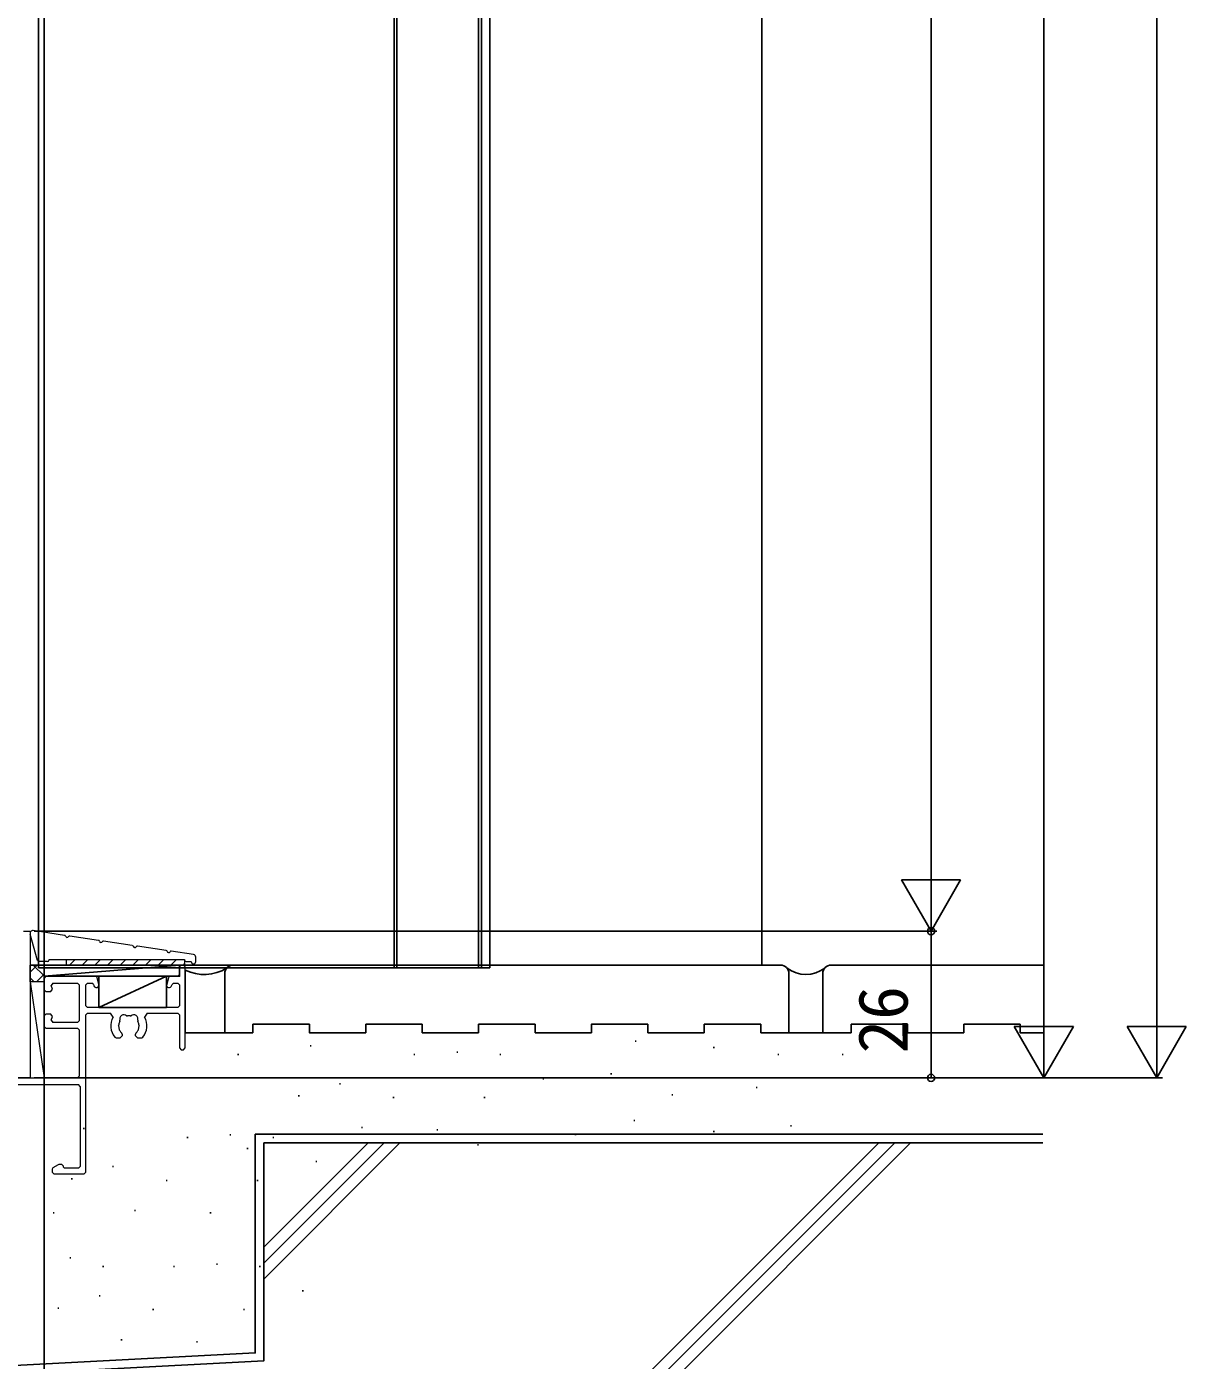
# Model space of a CAD drawing. Units: millimetres, scale not verified. Extents: x -525 to 525, y -783 to 779.
# Drawn here: x -198 to 7.5, y -259.8 to -23.4 of the extents above; entities that cross this region are included whole.
import ezdxf
from ezdxf.enums import TextEntityAlignment as Align

# ---------------------------------------------------------------- set-up
doc = ezdxf.new("R2010")
doc.units = ezdxf.units.MM
doc.header["$LTSCALE"] = 4
doc.layers.add('0-3_YKK_11', color=4, linetype='Continuous', lineweight=18)
doc.layers.add('0-5_YKK_13', color=4, linetype='Continuous', lineweight=18)
for name, color, linetype in [('0-4_YKK_12', 2, 'Continuous'), ('0-6_YKK_D', 6, 'Continuous'), ('0-8_YSS_K', 3, 'Continuous'), ('0-9_YSS_KE', 3, 'Continuous')]:
    doc.layers.add(name, color=color, linetype=linetype)
doc.styles.add('ＭＳ ゴシック', font='')
doc.styles.get('ＭＳ ゴシック').set_extended_font_data('MS Gothic')

msp = doc.modelspace()

# ---------------------------------------------------------------- linework, layer by layer
at = {"layer": '0-3_YKK_11'}
for p, q in [((-193.412, -192.953), (-193.694, -193.356)), ((-193.412, -192.953), (-189.023, -192.953)), ((-188.723, -193.253), (-189.023, -192.953)), ((-188.723, -193.253), (-188.723, -199.653)), ((-187.223, -192.953), (-187.523, -193.253)), ((-187.523, -196.953), (-187.523, -193.253)), ((-187.223, -192.953), (-186.462, -192.953)), ((-186.173, -193.176), (-186.462, -192.953)), ((-186.173, -193.176), (-186.107, -193.42)), ((-172.338, -193.42), (-172.272, -193.176)), ((-171.983, -192.953), (-172.272, -193.176)), ((-171.983, -192.953), (-171.223, -192.953)), ((-171.223, -191.753), (-170.923, -191.453)), ((-170.923, -193.253), (-171.223, -192.953)), ((-170.923, -193.253), (-170.923, -196.953)), ((-187.523, -196.953), (-187.223, -197.253)), ((-187.223, -198.253), (-187.523, -198.553)), ((-171.223, -197.253), (-187.223, -197.253)), ((-187.223, -198.253), (-183.155, -198.253)), ((-182.718, -198.996), (-183.155, -198.253)), ((-176.69, -198.253), (-177.127, -198.996)), ((-176.69, -198.253), (-171.223, -198.253)), ((-171.223, -197.253), (-170.923, -196.953)), ((-170.923, -198.553), (-171.223, -198.253)), ((-193.694, -199.551), (-193.412, -199.953)), ((-189.023, -199.953), (-193.412, -199.953)), ((-189.023, -199.953), (-188.723, -199.653)), ((-181.765, -200.472), (-181.712, -200.357)), ((-181.765, -200.472), (-181.626, -201.26)), ((-181.511, -199.707), (-181.497, -199.552)), ((-180.324, -198.731), (-180.174, -198.771)), ((-179.671, -198.771), (-179.521, -198.731)), ((-178.348, -199.552), (-178.334, -199.707)), ((-178.219, -201.26), (-178.08, -200.472)), ((-178.133, -200.357), (-178.08, -200.472)), ((-188.723, -201.253), (-189.023, -200.953)), ((-188.723, -201.253), (-188.723, -209.453)), ((-181.537, -201.35), (-181.626, -201.26)), ((-178.219, -201.26), (-178.308, -201.35)), ((-240.423, -209.753), (-189.023, -209.753)), ((-189.023, -209.753), (-188.723, -209.453)), ((-215.198, -210.953), (-188.823, -210.953)), ((-188.523, -211.253), (-188.823, -210.953)), ((-188.523, -211.253), (-188.523, -225.453)), ((-191.523, -225.553), (-191.323, -225.753)), ((-188.823, -225.753), (-191.323, -225.753)), ((-188.823, -225.753), (-188.523, -225.453))]:
    msp.add_line(p, q, dxfattribs=at)
at = {"layer": '0-3_YKK_11', "color": 211}
msp.add_lwpolyline([(-198.622, -183.753), (-197.422, -183.753), (-197.422, -209.753), (-199.922, -209.753)], dxfattribs=at)
at = {"layer": '0-3_YKK_11'}
for points in [[(-170.923, -198.553), (-170.923, -204.453), (-170.623, -204.753), (-170.223, -204.753), (-169.923, -204.453), (-169.923, -190.053), (-170.223, -189.753), (-170.623, -189.753), (-170.923, -190.053), (-170.923, -191.453)], [(-185.238, -193.187), (-185.562, -191.976), (-185.852, -191.753), (-194.623, -191.753), (-194.923, -192.053), (-194.923, -194.153), (-194.623, -194.453), (-193.723, -194.453), (-193.441, -194.051), (-193.694, -193.356)], [(-171.223, -191.753), (-172.593, -191.753), (-172.883, -191.976), (-173.207, -193.187)], [(-193.694, -199.551), (-193.441, -198.856), (-193.723, -198.453), (-194.623, -198.453), (-194.923, -198.753), (-194.923, -200.653), (-194.623, -200.953), (-189.023, -200.953)], [(-191.523, -225.553), (-191.523, -225.403), (-191.823, -225.103), (-192.316, -225.103), (-192.466, -225.143), (-193.373, -225.667), (-193.523, -225.926), (-193.523, -226.453), (-193.223, -226.753), (-187.823, -226.753), (-187.523, -226.453), (-187.523, -198.553)], [(-182.432, -202.539), (-182.196, -202.653), (-181.473, -202.653), (-181.073, -202.253), (-181.073, -202.114), (-181.191, -201.831)], [(-178.654, -201.831), (-178.773, -202.114), (-178.773, -202.253), (-178.373, -202.653), (-177.649, -202.653), (-177.414, -202.539)]]:
    msp.add_lwpolyline(points, dxfattribs=at)
for centre, radius, start, end in [((-185.673, -193.303), 0.45, 194.99844, 14.99844), ((-172.773, -193.303), 0.45, 165.00156, 345.00156), ((-179.923, -200.553), 3.2, 150.89019, 218.36669), ((-179.923, -200.553), 1.8, 151.96982, 173.74061), ((-180.783, -199.324), 0.75, 52.29966, 197.70029), ((-179.923, -200.553), 1.8, 81.96936, 98.03064), ((-179.062, -199.324), 0.75, 342.29976, 127.70038), ((-179.923, -200.553), 1.8, 6.25942, 28.03018), ((-179.923, -200.553), 3.2, 321.63348, 29.10981), ((-179.923, -200.553), 1.8, 206.26, 225.20711), ((-179.923, -200.553), 1.8, 314.79324, 333.74004)]:
    msp.add_arc(centre, radius, start, end, dxfattribs=at)
at = {"layer": '0-4_YKK_12'}
for p, q in [((-194.922, -281.53), (-194.922, 557.109)), ((-195.922, 63.496), (-195.922, -190.253)), ((-132.922, 63.496), (-132.922, -190.253)), ((-132.422, 63.496), (-132.422, -190.253)), ((-117.922, 63.496), (-117.922, -190.253)), ((-117.422, 63.496), (-117.422, -190.253)), ((-115.922, 63.496), (-115.922, -190.253)), ((-197.423, -189.753), (-122.426, -189.753)), ((-197.422, -189.753), (-122.425, -189.753)), ((-115.922, -190.253), (-195.922, -190.253)), ((-197.422, -209.753), (-285.422, -209.753))]:
    msp.add_line(p, q, dxfattribs=at)
at = {"layer": '0-5_YKK_13', "color": 190}
for p, q in [((-196.112, -188.935), (-197.422, -184.289)), ((-191.304, -184.488), (-196.867, -183.659)), ((-185.304, -185.382), (-190.397, -184.623)), ((-179.304, -186.276), (-184.397, -185.517)), ((-173.304, -187.17), (-178.397, -186.411)), ((-194.05, -188.753), (-170.05, -188.753)), ((-194.05, -188.853), (-194.05, -188.753)), ((-190.463, -189.753), (-189.463, -188.753)), ((-188.218, -189.753), (-187.218, -188.753)), ((-185.973, -189.753), (-184.973, -188.753)), ((-183.727, -189.753), (-182.727, -188.753)), ((-181.482, -189.753), (-180.482, -188.753)), ((-179.237, -189.753), (-178.237, -188.753)), ((-176.992, -189.753), (-175.992, -188.753)), ((-174.747, -189.753), (-173.747, -188.753)), ((-172.502, -189.753), (-171.502, -188.753)), ((-168.477, -187.89), (-172.397, -187.305)), ((-170.05, -188.753), (-170.05, -189.753)), ((-170.05, -188.853), (-170.05, -188.753)), ((-194.35, -189.153), (-195.823, -189.153)), ((-170.257, -189.753), (-170.05, -189.546)), ((-169.75, -189.153), (-168.85, -189.153))]:
    msp.add_line(p, q, dxfattribs=at)
at = {"layer": '0-5_YKK_13'}
msp.add_line((-197.423, -192.726), (-194.923, -209.753), dxfattribs=at)
at = {"layer": '0-5_YKK_13', "color": 190}
for points in [[(-191.05, -188.753), (-191.05, -189.753), (-170.05, -189.753)], [(-168.05, -189.153), (-168.05, -188.453), (-168.05, -188.384)]]:
    msp.add_lwpolyline(points, dxfattribs=at)
at = {"layer": '0-5_YKK_13'}
msp.add_lwpolyline([(-194.923, -192.726), (-197.423, -192.726), (-197.423, -209.753), (-194.923, -209.753)], close=True, dxfattribs=at)
at = {"layer": '0-5_YKK_13', "color": 190}
for centre, radius, start, end in [((-196.941, -184.153), 0.5, 81.52358, 195.74577), ((-191.333, -184.686), 0.2, 15.10176, 81.52358), ((-190.85, -184.555), 0.3, 195.10176, 327.9454), ((-190.427, -184.821), 0.2, 81.52358, 147.9454), ((-185.333, -185.58), 0.2, 15.10176, 81.52358), ((-184.85, -185.449), 0.3, 195.10176, 327.9454), ((-184.427, -185.715), 0.2, 81.52358, 147.9454), ((-179.333, -186.474), 0.2, 15.10176, 81.52358), ((-178.85, -186.344), 0.3, 195.10176, 327.9454), ((-178.427, -186.609), 0.2, 81.52358, 147.9454), ((-195.823, -188.853), 0.3, 195.74577, 270), ((-194.35, -188.853), 0.3, 270, 0), ((-173.333, -187.368), 0.2, 15.10176, 81.52358), ((-172.85, -187.238), 0.3, 195.10176, 327.9454), ((-172.427, -187.503), 0.2, 81.52358, 147.9454), ((-169.75, -188.853), 0.3, 180, 270), ((-168.55, -188.384), 0.5, 0, 81.52358), ((-168.45, -189.153), 0.4, 180, 0)]:
    msp.add_arc(centre, radius, start, end, dxfattribs=at)
at = {"layer": '0-6_YKK_D'}
for p, q in [((2.258, -199.253), (2.258, 385.746)), ((-17.742, 375.746), (-17.742, -199.253)), ((-37.742, 333.246), (-37.742, -173.265)), ((-37.742, -183.765), (-37.742, -165.579)), ((-37.742, -183.765), (-42.992, -174.672)), ((-32.492, -174.672), (-42.992, -174.672)), ((-37.742, -183.765), (-32.492, -174.672)), ((-196.722, -183.753), (-36.742, -183.753)), ((-196.637, -183.765), (-36.742, -183.765)), ((-37.742, -183.753), (-37.742, -209.753)), ((-17.742, -209.753), (-17.742, -191.567)), ((2.258, -209.753), (2.258, -191.567)), ((-17.742, -209.753), (-22.992, -200.66)), ((-12.492, -200.66), (-22.992, -200.66)), ((-17.742, -209.753), (-12.492, -200.66)), ((2.258, -209.753), (-2.992, -200.66)), ((7.508, -200.66), (-2.992, -200.66)), ((2.258, -209.753), (7.508, -200.66)), ((-196.722, -209.753), (-16.742, -209.753)), ((-196.722, -209.753), (3.258, -209.753)), ((-196.722, -209.753), (-36.742, -209.753))]:
    msp.add_line(p, q, dxfattribs=at)
for centre in [(-37.742, -183.753), (-37.742, -209.753)]:
    msp.add_circle(centre, 0.637, dxfattribs=at)
at = {"layer": '0-8_YSS_K'}
for p, q in [((-67.742, 63.496), (-67.742, -189.753)), ((-197.422, -192.73), (-197.422, -189.746)), ((-197.422, -191.014), (-196.158, -189.75)), ((-194.922, -191.677), (-196.851, -189.748)), ((-196.308, -192.729), (-194.922, -191.342)), ((-170.923, -189.759), (-194.922, -191.753)), ((-169.921, -201.753), (-169.921, -190.661)), ((-196.698, -192.729), (-197.422, -192.005)), ((-173.223, -191.753), (-185.223, -197.253)), ((-157.924, -200.253), (-147.924, -200.253)), ((-157.924, -201.753), (-157.924, -200.253)), ((-137.924, -200.253), (-127.924, -200.253)), ((-137.924, -201.753), (-137.924, -200.253)), ((-127.924, -201.753), (-127.924, -200.253)), ((-117.924, -200.253), (-107.924, -200.253)), ((-117.924, -201.753), (-117.924, -200.253)), ((-107.924, -201.753), (-107.924, -200.253)), ((-87.924, -201.753), (-87.924, -200.253)), ((-87.924, -201.753), (-87.924, -200.253)), ((-67.924, -201.753), (-67.924, -200.253)), ((-51.924, -200.253), (-41.924, -200.253)), ((-51.924, -201.753), (-51.924, -200.253)), ((-41.924, -201.753), (-41.924, -200.253)), ((-31.924, -200.253), (-21.924, -200.253)), ((-31.924, -201.753), (-31.924, -200.253)), ((-157.924, -201.753), (-169.921, -201.753)), ((-117.924, -201.753), (-127.924, -201.753)), ((-97.924, -201.753), (-107.924, -201.753)), ((-90.191, -203.24), (-89.99, -203.24)), ((-77.924, -201.753), (-87.924, -201.753)), ((-77.924, -201.753), (-87.924, -201.753)), ((-51.924, -201.753), (-67.924, -201.753)), ((-31.924, -201.753), (-41.924, -201.753)), ((-160.653, -205.584), (-160.453, -205.584)), ((-147.782, -204.065), (-147.582, -204.065)), ((-129.419, -205.627), (-129.219, -205.627)), ((-121.804, -205.165), (-121.604, -205.165)), ((-114.189, -205.627), (-113.989, -205.627)), ((-76.343, -204.357), (-76.143, -204.357)), ((-64.92, -205.627), (-64.72, -205.627)), ((-53.497, -205.627), (-53.297, -205.627)), ((-106.573, -209.896), (-106.373, -209.896)), ((-94.531, -209.028), (-94.331, -209.028)), ((-142.599, -210.779), (-142.399, -210.779)), ((-68.728, -211.434), (-68.528, -211.434)), ((-149.904, -212.962), (-149.704, -212.962)), ((-133.111, -213.248), (-132.911, -213.248)), ((-116.996, -213.242), (-116.796, -213.242)), ((-83.679, -212.751), (-83.479, -212.751)), ((-90.413, -217.285), (-90.213, -217.285)), ((-187.998, -218.75), (-187.798, -218.75)), ((-138.707, -218.574), (-138.507, -218.574)), ((-125.342, -218.973), (-125.142, -218.973)), ((-100.849, -219.76), (-100.649, -219.76)), ((-76.343, -219.242), (-76.143, -219.242)), ((-62.651, -218.242), (-62.451, -218.242)), ((-169.635, -220.311), (-169.435, -220.311)), ((-162.02, -219.849), (-161.82, -219.849)), ((-156.022, -221.253), (-116.488, -221.253)), ((-137.521, -221.253), (-156.022, -239.754)), ((-134.692, -221.253), (-156.022, -242.583)), ((-131.864, -221.253), (-156.022, -245.411)), ((-154.405, -220.311), (-154.205, -220.311)), ((-118.189, -221.253), (-17.924, -221.253)), ((-118.14, -221.617), (-117.94, -221.617)), ((-47.011, -221.253), (-114.866, -289.108)), ((-44.183, -221.253), (-112.038, -289.108)), ((-41.354, -221.253), (-109.21, -289.108)), ((-158.986, -222.257), (-158.786, -222.257)), ((-182.815, -225.463), (-182.615, -225.463)), ((-146.789, -224.58), (-146.589, -224.58)), ((-190.12, -227.646), (-189.92, -227.646)), ((-173.327, -227.933), (-173.127, -227.933)), ((-157.212, -227.926), (-157.012, -227.926)), ((-193.337, -233.657), (-193.137, -233.657)), ((-178.923, -233.259), (-178.723, -233.259)), ((-165.558, -233.657), (-165.358, -233.657)), ((-190.39, -241.642), (-190.19, -241.642)), ((-184.576, -243.203), (-184.376, -243.203)), ((-172.027, -243.203), (-171.827, -243.203)), ((-164.412, -242.741), (-164.212, -242.741)), ((-156.797, -243.203), (-156.597, -243.203)), ((-149.182, -247.472), (-148.982, -247.472)), ((-192.513, -250.538), (-192.313, -250.538)), ((-185.207, -248.355), (-185.007, -248.355)), ((-175.719, -250.825), (-175.519, -250.825)), ((-159.605, -250.818), (-159.405, -250.818)), ((-181.315, -256.151), (-181.115, -256.151)), ((-167.951, -256.549), (-167.751, -256.549))]:
    msp.add_line(p, q, dxfattribs=at)
for points in [[(-194.922, -191.753), (-170.922, -191.753), (-170.923, -189.759), (-194.922, -189.748)], [(-185.223, -197.253), (-173.223, -197.253), (-173.223, -191.753), (-185.223, -191.753)]]:
    msp.add_lwpolyline(points, close=True, dxfattribs=at)
for points in [[(-137.924, -201.753), (-147.924, -201.753), (-147.924, -200.253)], [(-97.924, -201.753), (-97.924, -200.253), (-87.924, -200.253)], [(-77.924, -201.753), (-77.924, -200.253), (-67.924, -200.253)], [(-17.924, -201.753), (-21.924, -201.753), (-21.924, -200.253)], [(-156.022, -221.253), (-156.022, -259.919), (-362.993, -270.766)]]:
    msp.add_lwpolyline(points, dxfattribs=at)
for centre, radius, start, end in [((-166.577, -183.734), 7.692, 244.23156, 301.2405), ((-59.924, -185.882), 5.543, 233.02901, 306.97099)]:
    msp.add_arc(centre, radius, start, end, dxfattribs=at)
at = {"layer": '0-9_YSS_KE'}
for p, q in [((-162.921, -201.753), (-162.921, -191.253)), ((-161.421, -189.753), (-64.424, -189.753)), ((-62.924, -201.753), (-62.924, -191.253)), ((-56.924, -201.753), (-56.924, -191.253)), ((-55.424, -189.753), (-17.924, -189.753)), ((-157.522, -219.753), (-17.924, -219.753))]:
    msp.add_line(p, q, dxfattribs=at)
msp.add_lwpolyline([(-157.522, -219.753), (-157.522, -258.495), (-362.993, -269.264)], dxfattribs=at)
for centre, start, end in [((-161.421, -191.253), 90, 180), ((-64.424, -191.253), 0, 90), ((-55.424, -191.253), 90, 180)]:
    msp.add_arc(centre, 1.5, start, end, dxfattribs=at)

# ---------------------------------------------------------------- texts
at = {"layer": '0-6_YKK_D', "style": 'ＭＳ ゴシック'}
msp.add_text('26', height=8.798, rotation=90, dxfattribs=at).set_placement((-39.242, -205.446), align=Align.BOTTOM_LEFT)

doc.saveas('drawing.dxf')
